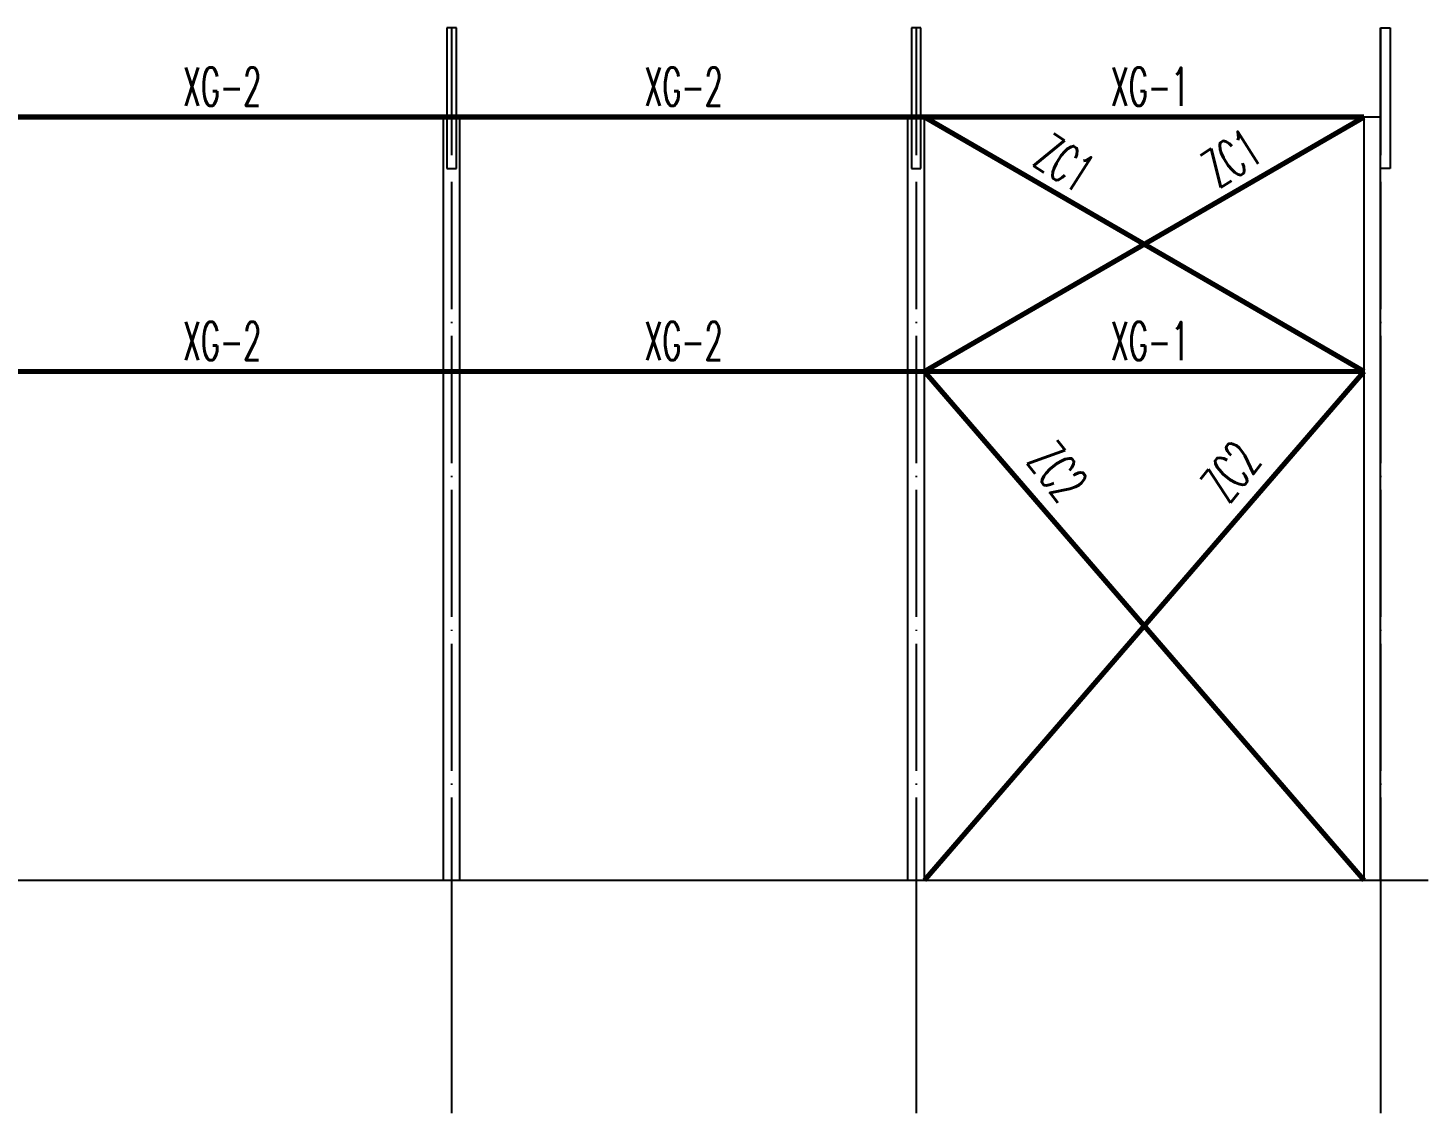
# Model space of a CAD drawing. Extents: x 40002367 to 40460080, y 192184 to 372766.
# Drawn here: x 40295225 to 40317227, y 273451 to 290510 of the extents above; entities that cross this region are included whole.
import ezdxf

# ---------------------------------------------------------------- set-up
doc = ezdxf.new("R2010")
doc.units = 0
doc.header["$LTSCALE"] = 1000
doc.header["$MEASUREMENT"] = 0
doc.linetypes.add('ACAD_ISO04W100', pattern=[30.5, 24, -3, 0.5, -3])
doc.linetypes.add('DOTE', pattern=[2.42, 2, -0.2, 0.02, -0.2])
doc.layers.get('0').update_dxf_attribs({"linetype": 'CONTINUOUS'})
for name, color, linetype in [('AXIS', 3, 'CONTINUOUS'), ('DOTE', 1, 'ACAD_ISO04W100'), ('PUB_TEXT', 7, 'CONTINUOUS')]:
    doc.layers.add(name, color=color, linetype=linetype)
doc.styles.add('_SIMPLEX', font='SIMPLEX', dxfattribs={"width": 0.8})

msp = doc.modelspace()

# ---------------------------------------------------------------- linework, layer by layer
for p, q in [((40301808, 290509.9), (40301808, 288301)), ((40301958, 290509.9), (40301808, 290509.9)), ((40301808, 290509.9), (40301808, 288301)), ((40301958, 290509.9), (40301808, 290509.9)), ((40301958, 288301), (40301958, 290509.9)), ((40301958, 288301), (40301958, 290509.9)), ((40309108, 290509.9), (40309108, 288301)), ((40309258, 290509.9), (40309108, 290509.9)), ((40309108, 290509.9), (40309108, 288301)), ((40309258, 290509.9), (40309108, 290509.9)), ((40309258, 288301), (40309258, 290509.9)), ((40309258, 288301), (40309258, 290509.9)), ((40316483, 290509.9), (40316633, 290509.9)), ((40316483, 288301), (40316483, 290509.9)), ((40316483, 290509.9), (40316633, 290509.9)), ((40316633, 290509.9), (40316633, 288301)), ((40301753, 277109.9), (40301753, 289109.9)), ((40301753, 289109.9), (40302013, 289109.9)), ((40302013, 277109.9), (40302013, 289109.9)), ((40309053, 277109.9), (40309053, 289109.9)), ((40309053, 289109.9), (40309313, 289109.9)), ((40309313, 277109.9), (40309313, 289109.9)), ((40316223, 277109.9), (40316223, 289109.9)), ((40316483, 289109.9), (40316223, 289109.9)), ((40316483, 277109.9), (40316483, 289109.9)), ((40301808, 288301), (40301958, 288301)), ((40301808, 288301), (40301958, 288301)), ((40309108, 288301), (40309258, 288301)), ((40309108, 288301), (40309258, 288301)), ((40316633, 288301), (40316483, 288301)), ((40316633, 288301), (40316483, 288301)), ((40286055.6, 277109.9), (40317227, 277109.9))]:
    msp.add_line(p, q)
for points in [[(40287543, 289109.9, 80, 80, 0), (40316223, 289109.9, 80, 80, 0)], [(40309313, 289109.9, 80, 80, 0), (40316223, 285109.9, 80, 80, 0)], [(40316223, 289109.9, 80, 80, 0), (40309313, 285109.9, 80, 80, 0)], [(40287543, 285109.9, 80, 80, 0), (40316223, 285109.9, 80, 80, 0)], [(40316223, 285109.9, 80, 80, 0), (40309313, 277109.9, 80, 80, 0)], [(40309313, 285109.9, 80, 80, 0), (40316223, 277109.9, 80, 80, 0)]]:
    msp.add_lwpolyline(points, format="xyseb")
at = {"layer": 'AXIS'}
for p, q in [((40301883, 276687), (40301883, 273451.2)), ((40309183, 276687), (40309183, 273451.2)), ((40316483, 276687), (40316483, 273451.2))]:
    msp.add_line(p, q, dxfattribs=at)
at = {"layer": 'DOTE', "linetype": 'DOTE'}
for p, q in [((40301883, 290509.9), (40301883, 276057.4)), ((40309183, 290509.9), (40309183, 276057.4)), ((40316483, 290509.9), (40316483, 276057.4))]:
    msp.add_line(p, q, dxfattribs=at)

# ---------------------------------------------------------------- texts
at = {"layer": 'PUB_TEXT', "style": '_SIMPLEX', "width": 0.55}
for s, p in [('XG-2', (40297660.9, 289288.5)), ('XG-2', (40304912.4, 289288.5)), ('XG-1', (40312243.7, 289288.5)), ('XG-2', (40297660.9, 285288.5)), ('XG-2', (40304912.4, 285288.5)), ('XG-1', (40312243.7, 285288.5))]:
    msp.add_text(s, height=600, dxfattribs=at).set_placement(p)
for s, rotation, p in [('ZC1', 327.6288, (40310988.9, 288365.3)), ('ZC1', 32.3712, (40313936.6, 287978.2)), ('ZC2', 308.26461, (40310902.7, 283689.7)), ('ZC2', 51.73539, (40314098.1, 283011.1))]:
    msp.add_text(s, height=600, rotation=rotation, dxfattribs=at).set_placement(p)

doc.saveas('drawing.dxf')
